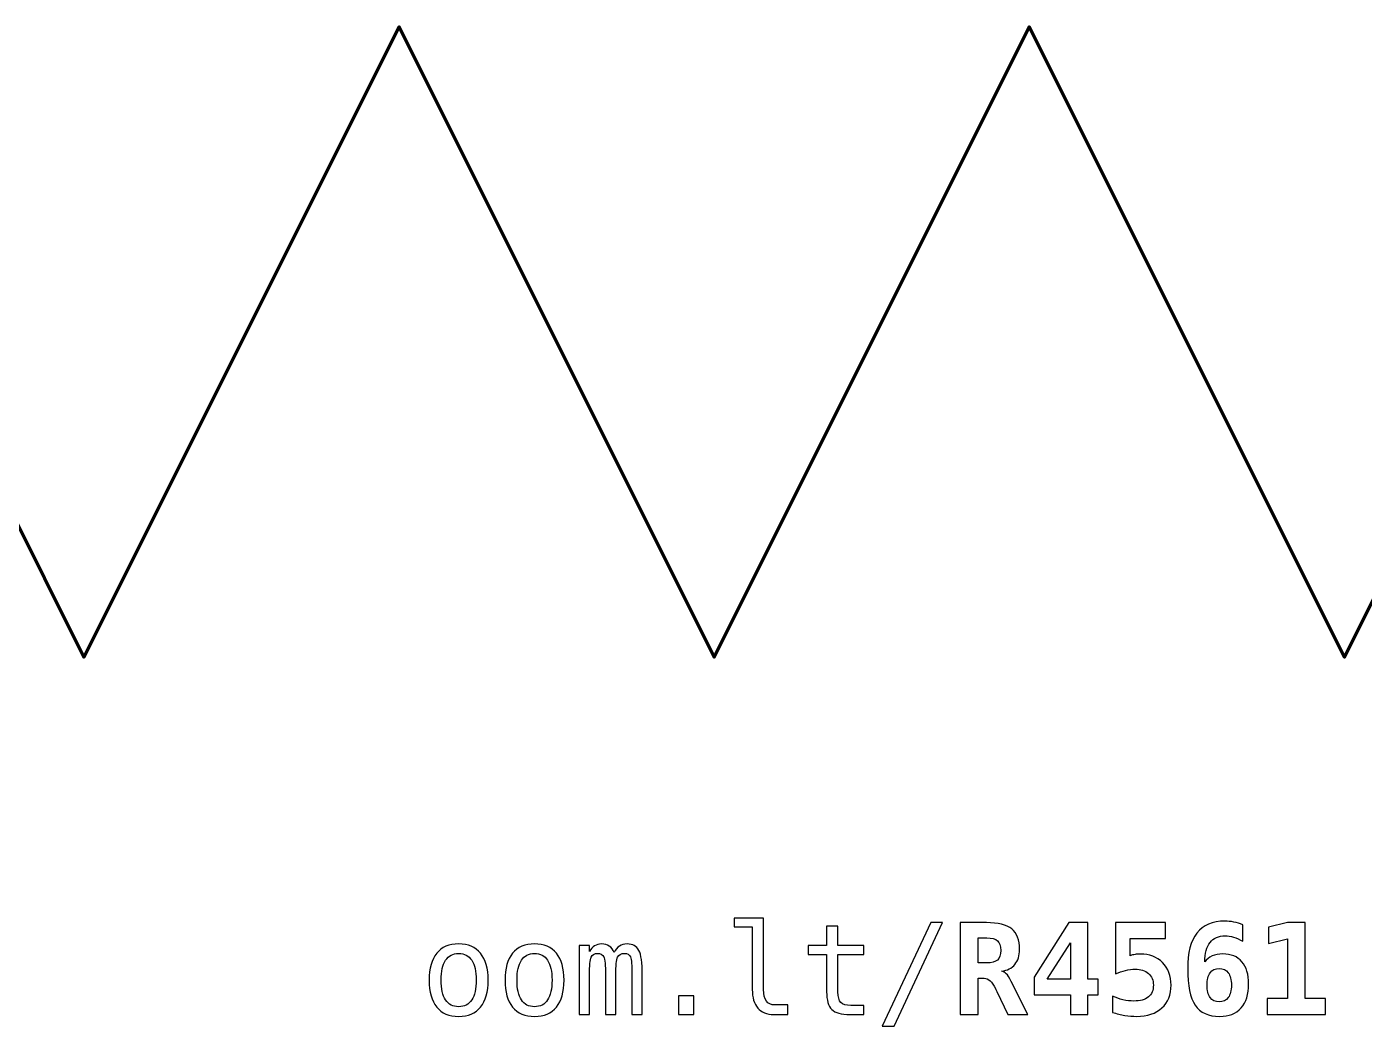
# Model space of a CAD drawing. Header units: centimetres. Extents: x -13.55 to -7.55, y -19.19 to -12.44.
# Drawn here: x -12.22 to -11.159, y -15.393 to -14.6 of the extents above; entities that cross this region are included whole.
import ezdxf

# ---------------------------------------------------------------- set-up
doc = ezdxf.new("R2010")
doc.units = ezdxf.units.CM
doc.header["$MEASUREMENT"] = 0
doc.layers.add('Layer 1', color=7, linetype='Continuous')

msp = doc.modelspace()

# ---------------------------------------------------------------- linework, layer by layer
at = {"layer": 'Layer 1', "color": 250, "lineweight": 100}
msp.add_open_spline([(-12.30001, -14.85), (-12.30001, -14.85), (-12.17501, -15.1), (-12.17501, -15.1), (-12.17501, -15.1), (-12.17501, -15.1), (-11.92501, -14.6), (-11.92501, -14.6), (-11.92501, -14.6), (-11.92501, -14.6), (-11.67501, -15.1), (-11.67501, -15.1), (-11.67501, -15.1), (-11.67501, -15.1), (-11.42501, -14.6), (-11.42501, -14.6), (-11.42501, -14.6), (-11.42501, -14.6), (-11.17502, -15.1), (-11.17502, -15.1), (-11.17502, -15.1), (-11.17502, -15.1), (-10.92502, -14.6), (-10.92502, -14.6), (-10.92502, -14.6), (-10.92502, -14.6), (-10.80002, -14.85), (-10.80002, -14.85)], degree=3, knots=[0, 0, 0, 0, 0.1428571, 0.1428571, 0.1428571, 0.1428571, 0.2857143, 0.2857143, 0.2857143, 0.2857143, 0.4285714, 0.4285714, 0.4285714, 0.4285714, 0.5714286, 0.5714286, 0.5714286, 0.5714286, 0.7142857, 0.7142857, 0.7142857, 0.7142857, 0.8571429, 0.8571429, 0.8571429, 0.8571429, 1, 1, 1, 1], dxfattribs=at)
at = {"layer": 'Layer 1', "color": 250}
for points, knots in [([(-11.63584, -15.3638), (-11.63584, -15.36784), (-11.6351, -15.37087), (-11.63362, -15.37292), (-11.63362, -15.37292), (-11.63214, -15.37497), (-11.62995, -15.376), (-11.62705, -15.376), (-11.62705, -15.376), (-11.62705, -15.376), (-11.61655, -15.376), (-11.61655, -15.376), (-11.61655, -15.376), (-11.61655, -15.376), (-11.61655, -15.38362), (-11.61655, -15.38362), (-11.61655, -15.38362), (-11.61655, -15.38362), (-11.62792, -15.38362), (-11.62792, -15.38362), (-11.62792, -15.38362), (-11.6333, -15.38362), (-11.63745, -15.38189), (-11.6404, -15.37844), (-11.6404, -15.37844), (-11.64335, -15.37499), (-11.64482, -15.3701), (-11.64482, -15.3638), (-11.64482, -15.3638), (-11.64482, -15.3638), (-11.64482, -15.31413), (-11.64482, -15.31413), (-11.64482, -15.31413), (-11.64482, -15.31413), (-11.65922, -15.31413), (-11.65922, -15.31413), (-11.65922, -15.31413), (-11.65922, -15.31413), (-11.65922, -15.3071), (-11.65922, -15.3071), (-11.65922, -15.3071), (-11.65922, -15.3071), (-11.63584, -15.3071), (-11.63584, -15.3071), (-11.63584, -15.3071), (-11.63584, -15.3071), (-11.63584, -15.3638), (-11.63584, -15.3638)], [0, 0, 0, 0, 0.0833333, 0.0833333, 0.0833333, 0.0833333, 0.1666667, 0.1666667, 0.1666667, 0.1666667, 0.25, 0.25, 0.25, 0.25, 0.3333333, 0.3333333, 0.3333333, 0.3333333, 0.4166667, 0.4166667, 0.4166667, 0.4166667, 0.5, 0.5, 0.5, 0.5, 0.5833333, 0.5833333, 0.5833333, 0.5833333, 0.6666667, 0.6666667, 0.6666667, 0.6666667, 0.75, 0.75, 0.75, 0.75, 0.8333333, 0.8333333, 0.8333333, 0.8333333, 0.9166667, 0.9166667, 0.9166667, 0.9166667, 1, 1, 1, 1]), ([(-11.5032, -15.31071), (-11.5032, -15.31071), (-11.49391, -15.31071), (-11.49391, -15.31071), (-11.49391, -15.31071), (-11.49391, -15.31071), (-11.5323, -15.3929), (-11.5323, -15.3929), (-11.5323, -15.3929), (-11.5323, -15.3929), (-11.54164, -15.3929), (-11.54164, -15.3929), (-11.54164, -15.3929), (-11.54164, -15.3929), (-11.5032, -15.31071), (-11.5032, -15.31071)], [0, 0, 0, 0, 0.25, 0.25, 0.25, 0.25, 0.5, 0.5, 0.5, 0.5, 0.75, 0.75, 0.75, 0.75, 1, 1, 1, 1]), ([(-11.44701, -15.3492), (-11.44557, -15.34948), (-11.44432, -15.35017), (-11.44327, -15.35123), (-11.44327, -15.35123), (-11.44221, -15.35228), (-11.44092, -15.35435), (-11.43939, -15.3574), (-11.43939, -15.3574), (-11.43939, -15.3574), (-11.42619, -15.38362), (-11.42619, -15.38362), (-11.42619, -15.38362), (-11.42619, -15.38362), (-11.44202, -15.38362), (-11.44202, -15.38362), (-11.44202, -15.38362), (-11.44202, -15.38362), (-11.45081, -15.36522), (-11.45081, -15.36522), (-11.45081, -15.36522), (-11.45107, -15.3647), (-11.45142, -15.36398), (-11.45184, -15.36307), (-11.45184, -15.36307), (-11.45441, -15.35757), (-11.45744, -15.35482), (-11.46092, -15.35482), (-11.46092, -15.35482), (-11.46092, -15.35482), (-11.46551, -15.35482), (-11.46551, -15.35482), (-11.46551, -15.35482), (-11.46551, -15.35482), (-11.46551, -15.38362), (-11.46551, -15.38362), (-11.46551, -15.38362), (-11.46551, -15.38362), (-11.47991, -15.38362), (-11.47991, -15.38362), (-11.47991, -15.38362), (-11.47991, -15.38362), (-11.47991, -15.31071), (-11.47991, -15.31071), (-11.47991, -15.31071), (-11.47991, -15.31071), (-11.45911, -15.31071), (-11.45911, -15.31071), (-11.45911, -15.31071), (-11.44974, -15.31071), (-11.44301, -15.31238), (-11.43892, -15.3157), (-11.43892, -15.3157), (-11.43484, -15.31901), (-11.43279, -15.32441), (-11.43279, -15.33191), (-11.43279, -15.33191), (-11.43279, -15.33692), (-11.434, -15.34092), (-11.43646, -15.34388), (-11.43646, -15.34388), (-11.43889, -15.34683), (-11.44241, -15.34862), (-11.44701, -15.3492)], [0, 0, 0, 0, 0.0625, 0.0625, 0.0625, 0.0625, 0.125, 0.125, 0.125, 0.125, 0.1875, 0.1875, 0.1875, 0.1875, 0.25, 0.25, 0.25, 0.25, 0.3125, 0.3125, 0.3125, 0.3125, 0.375, 0.375, 0.375, 0.375, 0.4375, 0.4375, 0.4375, 0.4375, 0.5, 0.5, 0.5, 0.5, 0.5625, 0.5625, 0.5625, 0.5625, 0.625, 0.625, 0.625, 0.625, 0.6875, 0.6875, 0.6875, 0.6875, 0.75, 0.75, 0.75, 0.75, 0.8125, 0.8125, 0.8125, 0.8125, 0.875, 0.875, 0.875, 0.875, 0.9375, 0.9375, 0.9375, 0.9375, 1, 1, 1, 1]), ([(-11.39356, -15.31071), (-11.39356, -15.31071), (-11.37848, -15.31071), (-11.37848, -15.31071), (-11.37848, -15.31071), (-11.37848, -15.31071), (-11.37848, -15.35553), (-11.37848, -15.35553), (-11.37848, -15.35553), (-11.37848, -15.35553), (-11.37048, -15.35553), (-11.37048, -15.35553), (-11.37048, -15.35553), (-11.37048, -15.35553), (-11.37048, -15.36789), (-11.37048, -15.36789), (-11.37048, -15.36789), (-11.37048, -15.36789), (-11.37848, -15.36789), (-11.37848, -15.36789), (-11.37848, -15.36789), (-11.37848, -15.36789), (-11.37848, -15.38362), (-11.37848, -15.38362), (-11.37848, -15.38362), (-11.37848, -15.38362), (-11.3923, -15.38362), (-11.3923, -15.38362), (-11.3923, -15.38362), (-11.3923, -15.38362), (-11.3923, -15.36789), (-11.3923, -15.36789), (-11.3923, -15.36789), (-11.3923, -15.36789), (-11.42122, -15.36789), (-11.42122, -15.36789), (-11.42122, -15.36789), (-11.42122, -15.36789), (-11.42122, -15.35392), (-11.42122, -15.35392), (-11.42122, -15.35392), (-11.42122, -15.35392), (-11.39356, -15.31071), (-11.39356, -15.31071)], [0, 0, 0, 0, 0.0909091, 0.0909091, 0.0909091, 0.0909091, 0.1818182, 0.1818182, 0.1818182, 0.1818182, 0.2727273, 0.2727273, 0.2727273, 0.2727273, 0.3636364, 0.3636364, 0.3636364, 0.3636364, 0.4545455, 0.4545455, 0.4545455, 0.4545455, 0.5454545, 0.5454545, 0.5454545, 0.5454545, 0.6363636, 0.6363636, 0.6363636, 0.6363636, 0.7272727, 0.7272727, 0.7272727, 0.7272727, 0.8181818, 0.8181818, 0.8181818, 0.8181818, 0.9090909, 0.9090909, 0.9090909, 0.9090909, 1, 1, 1, 1]), ([(-11.35657, -15.31071), (-11.35657, -15.31071), (-11.31697, -15.31071), (-11.31697, -15.31071), (-11.31697, -15.31071), (-11.31697, -15.31071), (-11.31697, -15.32341), (-11.31697, -15.32341), (-11.31697, -15.32341), (-11.31697, -15.32341), (-11.3449, -15.32341), (-11.3449, -15.32341), (-11.3449, -15.32341), (-11.3449, -15.32341), (-11.3449, -15.33693), (-11.3449, -15.33693), (-11.3449, -15.33693), (-11.34374, -15.33648), (-11.34247, -15.33615), (-11.34114, -15.33593), (-11.34114, -15.33593), (-11.3398, -15.33572), (-11.33839, -15.33562), (-11.33689, -15.33562), (-11.33689, -15.33562), (-11.32967, -15.33562), (-11.3238, -15.3379), (-11.3193, -15.34245), (-11.3193, -15.34245), (-11.31482, -15.34702), (-11.31257, -15.35293), (-11.31257, -15.36023), (-11.31257, -15.36023), (-11.31257, -15.36789), (-11.315, -15.37392), (-11.31987, -15.37837), (-11.31987, -15.37837), (-11.32474, -15.38282), (-11.33137, -15.38504), (-11.33977, -15.38504), (-11.33977, -15.38504), (-11.34289, -15.38504), (-11.34605, -15.38477), (-11.34924, -15.38425), (-11.34924, -15.38425), (-11.35242, -15.38374), (-11.35569, -15.38295), (-11.35901, -15.3819), (-11.35901, -15.3819), (-11.35901, -15.3819), (-11.35901, -15.36892), (-11.35901, -15.36892), (-11.35901, -15.36892), (-11.35631, -15.37025), (-11.35352, -15.37125), (-11.35069, -15.37192), (-11.35069, -15.37192), (-11.34784, -15.37259), (-11.34497, -15.37292), (-11.3421, -15.37292), (-11.3421, -15.37292), (-11.33704, -15.37292), (-11.33317, -15.37184), (-11.33054, -15.36967), (-11.33054, -15.36967), (-11.3279, -15.3675), (-11.32659, -15.36437), (-11.32659, -15.36023), (-11.32659, -15.36023), (-11.32659, -15.35642), (-11.3279, -15.35337), (-11.33052, -15.35107), (-11.33052, -15.35107), (-11.33314, -15.34878), (-11.33664, -15.34763), (-11.34099, -15.34763), (-11.34099, -15.34763), (-11.34357, -15.34763), (-11.34614, -15.34795), (-11.34874, -15.34858), (-11.34874, -15.34858), (-11.35132, -15.34922), (-11.35394, -15.35018), (-11.35657, -15.35145), (-11.35657, -15.35145), (-11.35657, -15.35145), (-11.35657, -15.31071), (-11.35657, -15.31071)], [0, 0, 0, 0, 0.0454545, 0.0454545, 0.0454545, 0.0454545, 0.0909091, 0.0909091, 0.0909091, 0.0909091, 0.1363636, 0.1363636, 0.1363636, 0.1363636, 0.1818182, 0.1818182, 0.1818182, 0.1818182, 0.2272727, 0.2272727, 0.2272727, 0.2272727, 0.2727273, 0.2727273, 0.2727273, 0.2727273, 0.3181818, 0.3181818, 0.3181818, 0.3181818, 0.3636364, 0.3636364, 0.3636364, 0.3636364, 0.4090909, 0.4090909, 0.4090909, 0.4090909, 0.4545455, 0.4545455, 0.4545455, 0.4545455, 0.5, 0.5, 0.5, 0.5, 0.5454545, 0.5454545, 0.5454545, 0.5454545, 0.5909091, 0.5909091, 0.5909091, 0.5909091, 0.6363636, 0.6363636, 0.6363636, 0.6363636, 0.6818182, 0.6818182, 0.6818182, 0.6818182, 0.7272727, 0.7272727, 0.7272727, 0.7272727, 0.7727273, 0.7727273, 0.7727273, 0.7727273, 0.8181818, 0.8181818, 0.8181818, 0.8181818, 0.8636364, 0.8636364, 0.8636364, 0.8636364, 0.9090909, 0.9090909, 0.9090909, 0.9090909, 0.9545455, 0.9545455, 0.9545455, 0.9545455, 1, 1, 1, 1]), ([(-11.25549, -15.31243), (-11.25549, -15.31243), (-11.25549, -15.32551), (-11.25549, -15.32551), (-11.25549, -15.32551), (-11.25806, -15.32405), (-11.26053, -15.32295), (-11.26289, -15.32221), (-11.26289, -15.32221), (-11.26524, -15.32148), (-11.26751, -15.32111), (-11.26969, -15.32111), (-11.26969, -15.32111), (-11.27489, -15.32111), (-11.27886, -15.32286), (-11.28158, -15.32636), (-11.28158, -15.32636), (-11.28429, -15.32986), (-11.28571, -15.33503), (-11.28584, -15.34187), (-11.28584, -15.34187), (-11.28431, -15.33975), (-11.28236, -15.33817), (-11.27999, -15.3371), (-11.27999, -15.3371), (-11.27761, -15.33605), (-11.27481, -15.33552), (-11.27159, -15.33552), (-11.27159, -15.33552), (-11.26501, -15.33552), (-11.25994, -15.3376), (-11.25636, -15.34175), (-11.25636, -15.34175), (-11.25277, -15.3459), (-11.25099, -15.35178), (-11.25099, -15.3594), (-11.25099, -15.3594), (-11.25099, -15.36757), (-11.25301, -15.3739), (-11.25703, -15.3784), (-11.25703, -15.3784), (-11.26104, -15.38289), (-11.26669, -15.38514), (-11.27399, -15.38514), (-11.27399, -15.38514), (-11.28288, -15.38514), (-11.28933, -15.38215), (-11.29335, -15.3762), (-11.29335, -15.3762), (-11.29736, -15.37024), (-11.29938, -15.36062), (-11.29938, -15.34733), (-11.29938, -15.34733), (-11.29938, -15.33472), (-11.29693, -15.32525), (-11.29201, -15.31895), (-11.29201, -15.31895), (-11.28709, -15.31265), (-11.27973, -15.3095), (-11.26989, -15.3095), (-11.26989, -15.3095), (-11.26761, -15.3095), (-11.26526, -15.30975), (-11.26284, -15.31023), (-11.26284, -15.31023), (-11.26041, -15.31071), (-11.25796, -15.31145), (-11.25549, -15.31243)], [0, 0, 0, 0, 0.0588235, 0.0588235, 0.0588235, 0.0588235, 0.1176471, 0.1176471, 0.1176471, 0.1176471, 0.1764706, 0.1764706, 0.1764706, 0.1764706, 0.2352941, 0.2352941, 0.2352941, 0.2352941, 0.2941176, 0.2941176, 0.2941176, 0.2941176, 0.3529412, 0.3529412, 0.3529412, 0.3529412, 0.4117647, 0.4117647, 0.4117647, 0.4117647, 0.4705882, 0.4705882, 0.4705882, 0.4705882, 0.5294118, 0.5294118, 0.5294118, 0.5294118, 0.5882353, 0.5882353, 0.5882353, 0.5882353, 0.6470588, 0.6470588, 0.6470588, 0.6470588, 0.7058824, 0.7058824, 0.7058824, 0.7058824, 0.7647059, 0.7647059, 0.7647059, 0.7647059, 0.8235294, 0.8235294, 0.8235294, 0.8235294, 0.8823529, 0.8823529, 0.8823529, 0.8823529, 0.9411765, 0.9411765, 0.9411765, 0.9411765, 1, 1, 1, 1]), ([(-11.23639, -15.37092), (-11.23639, -15.37092), (-11.22027, -15.37092), (-11.22027, -15.37092), (-11.22027, -15.37092), (-11.22027, -15.37092), (-11.22027, -15.3236), (-11.22027, -15.3236), (-11.22027, -15.3236), (-11.22027, -15.3236), (-11.23525, -15.32731), (-11.23525, -15.32731), (-11.23525, -15.32731), (-11.23525, -15.32731), (-11.23525, -15.31433), (-11.23525, -15.31433), (-11.23525, -15.31433), (-11.23525, -15.31433), (-11.22017, -15.31071), (-11.22017, -15.31071), (-11.22017, -15.31071), (-11.22017, -15.31071), (-11.20625, -15.31071), (-11.20625, -15.31071), (-11.20625, -15.31071), (-11.20625, -15.31071), (-11.20625, -15.37092), (-11.20625, -15.37092), (-11.20625, -15.37092), (-11.20625, -15.37092), (-11.19013, -15.37092), (-11.19013, -15.37092), (-11.19013, -15.37092), (-11.19013, -15.37092), (-11.19013, -15.38362), (-11.19013, -15.38362), (-11.19013, -15.38362), (-11.19013, -15.38362), (-11.23639, -15.38362), (-11.23639, -15.38362), (-11.23639, -15.38362), (-11.23639, -15.38362), (-11.23639, -15.37092), (-11.23639, -15.37092)], [0, 0, 0, 0, 0.0909091, 0.0909091, 0.0909091, 0.0909091, 0.1818182, 0.1818182, 0.1818182, 0.1818182, 0.2727273, 0.2727273, 0.2727273, 0.2727273, 0.3636364, 0.3636364, 0.3636364, 0.3636364, 0.4545455, 0.4545455, 0.4545455, 0.4545455, 0.5454545, 0.5454545, 0.5454545, 0.5454545, 0.6363636, 0.6363636, 0.6363636, 0.6363636, 0.7272727, 0.7272727, 0.7272727, 0.7272727, 0.8181818, 0.8181818, 0.8181818, 0.8181818, 0.9090909, 0.9090909, 0.9090909, 0.9090909, 1, 1, 1, 1]), ([(-11.57684, -15.3134), (-11.57684, -15.3134), (-11.57684, -15.32893), (-11.57684, -15.32893), (-11.57684, -15.32893), (-11.57684, -15.32893), (-11.55642, -15.32893), (-11.55642, -15.32893), (-11.55642, -15.32893), (-11.55642, -15.32893), (-11.55642, -15.33592), (-11.55642, -15.33592), (-11.55642, -15.33592), (-11.55642, -15.33592), (-11.57684, -15.33592), (-11.57684, -15.33592), (-11.57684, -15.33592), (-11.57684, -15.33592), (-11.57684, -15.3656), (-11.57684, -15.3656), (-11.57684, -15.3656), (-11.57684, -15.36964), (-11.57608, -15.37245), (-11.57454, -15.37404), (-11.57454, -15.37404), (-11.57301, -15.37564), (-11.57034, -15.37644), (-11.56654, -15.37644), (-11.56654, -15.37644), (-11.56654, -15.37644), (-11.55642, -15.37644), (-11.55642, -15.37644), (-11.55642, -15.37644), (-11.55642, -15.37644), (-11.55642, -15.38362), (-11.55642, -15.38362), (-11.55642, -15.38362), (-11.55642, -15.38362), (-11.56741, -15.38362), (-11.56741, -15.38362), (-11.56741, -15.38362), (-11.57416, -15.38362), (-11.57891, -15.38227), (-11.58168, -15.37957), (-11.58168, -15.37957), (-11.58444, -15.37687), (-11.58583, -15.3722), (-11.58583, -15.3656), (-11.58583, -15.3656), (-11.58583, -15.3656), (-11.58583, -15.33592), (-11.58583, -15.33592), (-11.58583, -15.33592), (-11.58583, -15.33592), (-11.60043, -15.33592), (-11.60043, -15.33592), (-11.60043, -15.33592), (-11.60043, -15.33592), (-11.60043, -15.32893), (-11.60043, -15.32893), (-11.60043, -15.32893), (-11.60043, -15.32893), (-11.58583, -15.32893), (-11.58583, -15.32893), (-11.58583, -15.32893), (-11.58583, -15.32893), (-11.58583, -15.3134), (-11.58583, -15.3134), (-11.58583, -15.3134), (-11.58583, -15.3134), (-11.57684, -15.3134), (-11.57684, -15.3134)], [0, 0, 0, 0, 0.0555556, 0.0555556, 0.0555556, 0.0555556, 0.1111111, 0.1111111, 0.1111111, 0.1111111, 0.1666667, 0.1666667, 0.1666667, 0.1666667, 0.2222222, 0.2222222, 0.2222222, 0.2222222, 0.2777778, 0.2777778, 0.2777778, 0.2777778, 0.3333333, 0.3333333, 0.3333333, 0.3333333, 0.3888889, 0.3888889, 0.3888889, 0.3888889, 0.4444444, 0.4444444, 0.4444444, 0.4444444, 0.5, 0.5, 0.5, 0.5, 0.5555556, 0.5555556, 0.5555556, 0.5555556, 0.6111111, 0.6111111, 0.6111111, 0.6111111, 0.6666667, 0.6666667, 0.6666667, 0.6666667, 0.7222222, 0.7222222, 0.7222222, 0.7222222, 0.7777778, 0.7777778, 0.7777778, 0.7777778, 0.8333333, 0.8333333, 0.8333333, 0.8333333, 0.8888889, 0.8888889, 0.8888889, 0.8888889, 0.9444444, 0.9444444, 0.9444444, 0.9444444, 1, 1, 1, 1]), ([(-11.46551, -15.32283), (-11.46551, -15.32283), (-11.46551, -15.3427), (-11.46551, -15.3427), (-11.46551, -15.3427), (-11.46551, -15.3427), (-11.45872, -15.3427), (-11.45872, -15.3427), (-11.45872, -15.3427), (-11.45479, -15.3427), (-11.45196, -15.34193), (-11.45026, -15.34038), (-11.45026, -15.34038), (-11.44854, -15.33883), (-11.44769, -15.33628), (-11.44769, -15.33275), (-11.44769, -15.33275), (-11.44769, -15.3292), (-11.44854, -15.32665), (-11.45022, -15.32513), (-11.45022, -15.32513), (-11.45192, -15.3236), (-11.45476, -15.32283), (-11.45872, -15.32283), (-11.45872, -15.32283), (-11.45872, -15.32283), (-11.46551, -15.32283), (-11.46551, -15.32283)], [0, 0, 0, 0, 0.1428571, 0.1428571, 0.1428571, 0.1428571, 0.2857143, 0.2857143, 0.2857143, 0.2857143, 0.4285714, 0.4285714, 0.4285714, 0.4285714, 0.5714286, 0.5714286, 0.5714286, 0.5714286, 0.7142857, 0.7142857, 0.7142857, 0.7142857, 0.8571429, 0.8571429, 0.8571429, 0.8571429, 1, 1, 1, 1]), ([(-11.87779, -15.32761), (-11.87021, -15.32761), (-11.86441, -15.33006), (-11.86039, -15.33498), (-11.86039, -15.33498), (-11.85637, -15.3399), (-11.85436, -15.34702), (-11.85436, -15.35632), (-11.85436, -15.35632), (-11.85436, -15.36567), (-11.85636, -15.37279), (-11.86036, -15.37769), (-11.86036, -15.37769), (-11.86438, -15.38259), (-11.87018, -15.38504), (-11.87779, -15.38504), (-11.87779, -15.38504), (-11.88539, -15.38504), (-11.89118, -15.38259), (-11.8952, -15.37769), (-11.8952, -15.37769), (-11.8992, -15.37279), (-11.9012, -15.36567), (-11.9012, -15.35632), (-11.9012, -15.35632), (-11.9012, -15.34702), (-11.8992, -15.3399), (-11.8952, -15.33498), (-11.8952, -15.33498), (-11.89118, -15.33006), (-11.88539, -15.32761), (-11.87779, -15.32761)], [0, 0, 0, 0, 0.125, 0.125, 0.125, 0.125, 0.25, 0.25, 0.25, 0.25, 0.375, 0.375, 0.375, 0.375, 0.5, 0.5, 0.5, 0.5, 0.625, 0.625, 0.625, 0.625, 0.75, 0.75, 0.75, 0.75, 0.875, 0.875, 0.875, 0.875, 1, 1, 1, 1]), ([(-11.81758, -15.32761), (-11.81, -15.32761), (-11.8042, -15.33006), (-11.80018, -15.33498), (-11.80018, -15.33498), (-11.79616, -15.3399), (-11.79415, -15.34702), (-11.79415, -15.35632), (-11.79415, -15.35632), (-11.79415, -15.36567), (-11.79615, -15.37279), (-11.80015, -15.37769), (-11.80015, -15.37769), (-11.80417, -15.38259), (-11.80997, -15.38504), (-11.81758, -15.38504), (-11.81758, -15.38504), (-11.82518, -15.38504), (-11.83097, -15.38259), (-11.83499, -15.37769), (-11.83499, -15.37769), (-11.83899, -15.37279), (-11.84099, -15.36567), (-11.84099, -15.35632), (-11.84099, -15.35632), (-11.84099, -15.34702), (-11.83899, -15.3399), (-11.83499, -15.33498), (-11.83499, -15.33498), (-11.83097, -15.33006), (-11.82518, -15.32761), (-11.81758, -15.32761)], [0, 0, 0, 0, 0.125, 0.125, 0.125, 0.125, 0.25, 0.25, 0.25, 0.25, 0.375, 0.375, 0.375, 0.375, 0.5, 0.5, 0.5, 0.5, 0.625, 0.625, 0.625, 0.625, 0.75, 0.75, 0.75, 0.75, 0.875, 0.875, 0.875, 0.875, 1, 1, 1, 1]), ([(-11.75446, -15.3345), (-11.75336, -15.33215), (-11.75194, -15.33041), (-11.75022, -15.3293), (-11.75022, -15.3293), (-11.74852, -15.32818), (-11.74646, -15.32761), (-11.74406, -15.32761), (-11.74406, -15.32761), (-11.73966, -15.32761), (-11.73655, -15.32931), (-11.73475, -15.33271), (-11.73475, -15.33271), (-11.73294, -15.33612), (-11.73204, -15.34252), (-11.73204, -15.35193), (-11.73204, -15.35193), (-11.73204, -15.35193), (-11.73204, -15.38362), (-11.73204, -15.38362), (-11.73204, -15.38362), (-11.73204, -15.38362), (-11.74024, -15.38362), (-11.74024, -15.38362), (-11.74024, -15.38362), (-11.74024, -15.38362), (-11.74024, -15.35232), (-11.74024, -15.35232), (-11.74024, -15.35232), (-11.74024, -15.3446), (-11.74067, -15.33982), (-11.74154, -15.33793), (-11.74154, -15.33793), (-11.74239, -15.33607), (-11.74397, -15.33513), (-11.74626, -15.33513), (-11.74626, -15.33513), (-11.74886, -15.33513), (-11.75064, -15.33613), (-11.75161, -15.33813), (-11.75161, -15.33813), (-11.75256, -15.34013), (-11.75304, -15.34487), (-11.75304, -15.35232), (-11.75304, -15.35232), (-11.75304, -15.35232), (-11.75304, -15.38362), (-11.75304, -15.38362), (-11.75304, -15.38362), (-11.75304, -15.38362), (-11.76124, -15.38362), (-11.76124, -15.38362), (-11.76124, -15.38362), (-11.76124, -15.38362), (-11.76124, -15.35232), (-11.76124, -15.35232), (-11.76124, -15.35232), (-11.76124, -15.3445), (-11.76171, -15.33968), (-11.76264, -15.33787), (-11.76264, -15.33787), (-11.76356, -15.33605), (-11.76522, -15.33513), (-11.76764, -15.33513), (-11.76764, -15.33513), (-11.77002, -15.33513), (-11.77168, -15.33613), (-11.77259, -15.33813), (-11.77259, -15.33813), (-11.77353, -15.34013), (-11.77399, -15.34487), (-11.77399, -15.35232), (-11.77399, -15.35232), (-11.77399, -15.35232), (-11.77399, -15.38362), (-11.77399, -15.38362), (-11.77399, -15.38362), (-11.77399, -15.38362), (-11.78214, -15.38362), (-11.78214, -15.38362), (-11.78214, -15.38362), (-11.78214, -15.38362), (-11.78214, -15.32893), (-11.78214, -15.32893), (-11.78214, -15.32893), (-11.78214, -15.32893), (-11.77399, -15.32893), (-11.77399, -15.32893), (-11.77399, -15.32893), (-11.77399, -15.32893), (-11.77399, -15.33361), (-11.77399, -15.33361), (-11.77399, -15.33361), (-11.77293, -15.33166), (-11.77158, -15.33018), (-11.76996, -15.32915), (-11.76996, -15.32915), (-11.76836, -15.32813), (-11.76652, -15.32761), (-11.76447, -15.32761), (-11.76447, -15.32761), (-11.76199, -15.32761), (-11.75994, -15.32818), (-11.75829, -15.32931), (-11.75829, -15.32931), (-11.75664, -15.33046), (-11.75537, -15.33218), (-11.75446, -15.3345)], [0, 0, 0, 0, 0.037037, 0.037037, 0.037037, 0.037037, 0.0740741, 0.0740741, 0.0740741, 0.0740741, 0.1111111, 0.1111111, 0.1111111, 0.1111111, 0.1481481, 0.1481481, 0.1481481, 0.1481481, 0.1851852, 0.1851852, 0.1851852, 0.1851852, 0.2222222, 0.2222222, 0.2222222, 0.2222222, 0.2592593, 0.2592593, 0.2592593, 0.2592593, 0.2962963, 0.2962963, 0.2962963, 0.2962963, 0.3333333, 0.3333333, 0.3333333, 0.3333333, 0.3703704, 0.3703704, 0.3703704, 0.3703704, 0.4074074, 0.4074074, 0.4074074, 0.4074074, 0.4444444, 0.4444444, 0.4444444, 0.4444444, 0.4814815, 0.4814815, 0.4814815, 0.4814815, 0.5185185, 0.5185185, 0.5185185, 0.5185185, 0.5555556, 0.5555556, 0.5555556, 0.5555556, 0.5925926, 0.5925926, 0.5925926, 0.5925926, 0.6296296, 0.6296296, 0.6296296, 0.6296296, 0.6666667, 0.6666667, 0.6666667, 0.6666667, 0.7037037, 0.7037037, 0.7037037, 0.7037037, 0.7407407, 0.7407407, 0.7407407, 0.7407407, 0.7777778, 0.7777778, 0.7777778, 0.7777778, 0.8148148, 0.8148148, 0.8148148, 0.8148148, 0.8518519, 0.8518519, 0.8518519, 0.8518519, 0.8888889, 0.8888889, 0.8888889, 0.8888889, 0.9259259, 0.9259259, 0.9259259, 0.9259259, 0.962963, 0.962963, 0.962963, 0.962963, 1, 1, 1, 1]), ([(-11.3923, -15.32673), (-11.3923, -15.32673), (-11.41072, -15.35553), (-11.41072, -15.35553), (-11.41072, -15.35553), (-11.41072, -15.35553), (-11.3923, -15.35553), (-11.3923, -15.35553), (-11.3923, -15.35553), (-11.3923, -15.35553), (-11.3923, -15.32673), (-11.3923, -15.32673)], [0, 0, 0, 0, 0.3333333, 0.3333333, 0.3333333, 0.3333333, 0.6666667, 0.6666667, 0.6666667, 0.6666667, 1, 1, 1, 1]), ([(-11.87779, -15.33523), (-11.88236, -15.33523), (-11.88581, -15.337), (-11.88816, -15.34055), (-11.88816, -15.34055), (-11.89051, -15.3441), (-11.89168, -15.34937), (-11.89168, -15.35632), (-11.89168, -15.35632), (-11.89168, -15.36325), (-11.89051, -15.3685), (-11.88816, -15.37207), (-11.88816, -15.37207), (-11.88581, -15.37564), (-11.88236, -15.37742), (-11.87779, -15.37742), (-11.87779, -15.37742), (-11.87321, -15.37742), (-11.86974, -15.37564), (-11.86739, -15.37207), (-11.86739, -15.37207), (-11.86504, -15.3685), (-11.86388, -15.36325), (-11.86388, -15.35632), (-11.86388, -15.35632), (-11.86388, -15.34937), (-11.86504, -15.3441), (-11.86739, -15.34055), (-11.86739, -15.34055), (-11.86974, -15.337), (-11.87321, -15.33523), (-11.87779, -15.33523)], [0, 0, 0, 0, 0.125, 0.125, 0.125, 0.125, 0.25, 0.25, 0.25, 0.25, 0.375, 0.375, 0.375, 0.375, 0.5, 0.5, 0.5, 0.5, 0.625, 0.625, 0.625, 0.625, 0.75, 0.75, 0.75, 0.75, 0.875, 0.875, 0.875, 0.875, 1, 1, 1, 1]), ([(-11.81758, -15.33523), (-11.82215, -15.33523), (-11.8256, -15.337), (-11.82795, -15.34055), (-11.82795, -15.34055), (-11.8303, -15.3441), (-11.83147, -15.34937), (-11.83147, -15.35632), (-11.83147, -15.35632), (-11.83147, -15.36325), (-11.8303, -15.3685), (-11.82795, -15.37207), (-11.82795, -15.37207), (-11.8256, -15.37564), (-11.82215, -15.37742), (-11.81758, -15.37742), (-11.81758, -15.37742), (-11.813, -15.37742), (-11.80953, -15.37564), (-11.80718, -15.37207), (-11.80718, -15.37207), (-11.80483, -15.3685), (-11.80367, -15.36325), (-11.80367, -15.35632), (-11.80367, -15.35632), (-11.80367, -15.34937), (-11.80483, -15.3441), (-11.80718, -15.34055), (-11.80718, -15.34055), (-11.80953, -15.337), (-11.813, -15.33523), (-11.81758, -15.33523)], [0, 0, 0, 0, 0.125, 0.125, 0.125, 0.125, 0.25, 0.25, 0.25, 0.25, 0.375, 0.375, 0.375, 0.375, 0.5, 0.5, 0.5, 0.5, 0.625, 0.625, 0.625, 0.625, 0.75, 0.75, 0.75, 0.75, 0.875, 0.875, 0.875, 0.875, 1, 1, 1, 1]), ([(-11.27438, -15.34708), (-11.27749, -15.34708), (-11.27988, -15.34822), (-11.28153, -15.35048), (-11.28153, -15.35048), (-11.28318, -15.35275), (-11.28399, -15.35602), (-11.28399, -15.36032), (-11.28399, -15.36032), (-11.28399, -15.36458), (-11.28318, -15.36785), (-11.28153, -15.37012), (-11.28153, -15.37012), (-11.27988, -15.37239), (-11.27749, -15.37352), (-11.27438, -15.37352), (-11.27438, -15.37352), (-11.27124, -15.37352), (-11.26884, -15.37239), (-11.26718, -15.37012), (-11.26718, -15.37012), (-11.26549, -15.36785), (-11.26466, -15.36458), (-11.26466, -15.36032), (-11.26466, -15.36032), (-11.26466, -15.35605), (-11.26549, -15.35278), (-11.26718, -15.3505), (-11.26718, -15.3505), (-11.26884, -15.34822), (-11.27124, -15.34708), (-11.27438, -15.34708)], [0, 0, 0, 0, 0.125, 0.125, 0.125, 0.125, 0.25, 0.25, 0.25, 0.25, 0.375, 0.375, 0.375, 0.375, 0.5, 0.5, 0.5, 0.5, 0.625, 0.625, 0.625, 0.625, 0.75, 0.75, 0.75, 0.75, 0.875, 0.875, 0.875, 0.875, 1, 1, 1, 1]), ([(-11.70336, -15.36872), (-11.70336, -15.36872), (-11.69106, -15.36872), (-11.69106, -15.36872), (-11.69106, -15.36872), (-11.69106, -15.36872), (-11.69106, -15.38362), (-11.69106, -15.38362), (-11.69106, -15.38362), (-11.69106, -15.38362), (-11.70336, -15.38362), (-11.70336, -15.38362), (-11.70336, -15.38362), (-11.70336, -15.38362), (-11.70336, -15.36872), (-11.70336, -15.36872)], [0, 0, 0, 0, 0.25, 0.25, 0.25, 0.25, 0.5, 0.5, 0.5, 0.5, 0.75, 0.75, 0.75, 0.75, 1, 1, 1, 1])]:
    msp.add_open_spline(points, degree=3, knots=knots, dxfattribs=at)

doc.saveas('drawing.dxf')
